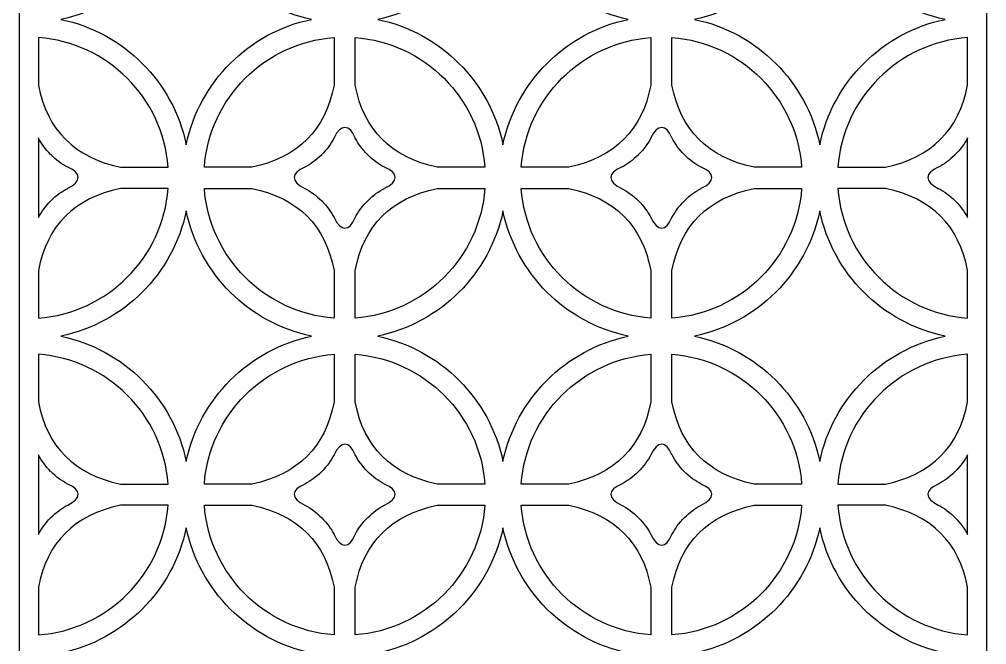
# Model space of a CAD drawing. Header units: centimetres. Extents: x -20.6 to -14.7, y -2.9 to 9.
# Drawn here: x -20.61 to -14.69, y -0.77 to 3.05 of the extents above; entities that cross this region are included whole.
import ezdxf

# ---------------------------------------------------------------- set-up
doc = ezdxf.new("R2010")
doc.units = ezdxf.units.CM
doc.header["$MEASUREMENT"] = 0
doc.layers.add('layer 1', color=7, linetype='Continuous')

msp = doc.modelspace()

# ---------------------------------------------------------------- linework, layer by layer
at = {"layer": 'layer 1', "color": 250}
for points, knots in [([(-14.69153, -2.83901), (-14.69153, -2.83901), (-14.69153, -2.7773), (-14.69153, -2.7773), (-14.69153, -2.7773), (-14.69153, -2.7773), (-14.69153, 8.88412), (-14.69153, 8.88412), (-14.69153, 8.88412), (-14.69153, 8.88412), (-14.69153, 9.00077), (-14.69153, 9.00077), (-14.69153, 9.00077), (-14.69153, 9.00077), (-14.80818, 9.00077), (-14.80818, 9.00077), (-14.80818, 9.00077), (-14.80818, 9.00077), (-20.49007, 9.00077), (-20.49007, 9.00077), (-20.49007, 9.00077), (-20.49007, 9.00077), (-20.60672, 9.00077), (-20.60672, 9.00077), (-20.60672, 9.00077), (-20.60672, 9.00077), (-20.60672, -2.89395), (-20.60672, -2.89395), (-20.60672, -2.89395), (-20.60672, -2.89395), (-20.49007, -2.89395), (-20.49007, -2.89395), (-20.49007, -2.89395), (-20.49007, -2.89395), (-14.69153, -2.89395), (-14.69153, -2.89395), (-14.69153, -2.89395), (-14.69153, -2.89395), (-14.69153, -2.83901), (-14.69153, -2.83901)], [0, 0, 0, 0, 0.0909091, 0.0909091, 0.0909091, 0.0909091, 0.1818182, 0.1818182, 0.1818182, 0.1818182, 0.2727273, 0.2727273, 0.2727273, 0.2727273, 0.3636364, 0.3636364, 0.3636364, 0.3636364, 0.4545455, 0.4545455, 0.4545455, 0.4545455, 0.5454545, 0.5454545, 0.5454545, 0.5454545, 0.6363636, 0.6363636, 0.6363636, 0.6363636, 0.7272727, 0.7272727, 0.7272727, 0.7272727, 0.8181818, 0.8181818, 0.8181818, 0.8181818, 1, 1, 1, 1]), ([(-19.58612, 3.81868), (-19.50633, 3.43467), (-19.20386, 3.13217), (-18.81986, 3.05236), (-18.81986, 3.05236), (-19.20386, 2.97255), (-19.50633, 2.67005), (-19.58612, 2.28605), (-19.58612, 2.28605), (-19.66592, 2.67007), (-19.96843, 2.97255), (-20.35245, 3.05235), (-20.35245, 3.05235), (-19.96843, 3.13215), (-19.66592, 3.43465), (-19.58612, 3.81868)], [0, 0, 0, 0, 0.2, 0.2, 0.2, 0.2, 0.4, 0.4, 0.4, 0.4, 0.6, 0.6, 0.6, 0.6, 1, 1, 1, 1]), ([(-16.88281, 3.05235), (-17.26683, 2.97255), (-17.56934, 2.67007), (-17.64914, 2.28604), (-17.64914, 2.28604), (-17.72893, 2.67005), (-18.0314, 2.97255), (-18.41541, 3.05236), (-18.41541, 3.05236), (-18.0314, 3.13217), (-17.72893, 3.43467), (-17.64914, 3.81868), (-17.64914, 3.81868), (-17.56934, 3.43466), (-17.26684, 3.13215), (-16.88281, 3.05235)], [0, 0, 0, 0, 0.2, 0.2, 0.2, 0.2, 0.4, 0.4, 0.4, 0.4, 0.6, 0.6, 0.6, 0.6, 1, 1, 1, 1]), ([(-14.9458, 3.05235), (-15.32982, 2.97255), (-15.63233, 2.67007), (-15.71213, 2.28605), (-15.71213, 2.28605), (-15.79193, 2.67005), (-16.09439, 2.97255), (-16.4784, 3.05236), (-16.4784, 3.05236), (-16.09439, 3.13217), (-15.79193, 3.43467), (-15.71213, 3.81868), (-15.71213, 3.81868), (-15.63233, 3.43465), (-15.32983, 3.13215), (-14.9458, 3.05235)], [0, 0, 0, 0, 0.2, 0.2, 0.2, 0.2, 0.4, 0.4, 0.4, 0.4, 0.6, 0.6, 0.6, 0.6, 1, 1, 1, 1]), ([(-20.49007, 2.94154), (-20.0666, 2.91007), (-19.72841, 2.57188), (-19.69696, 2.14843), (-19.69696, 2.14843), (-19.69696, 2.14843), (-19.98818, 2.14843), (-19.98818, 2.14843), (-19.98818, 2.14843), (-20.27048, 2.20848), (-20.43778, 2.37576), (-20.49007, 2.65032), (-20.49007, 2.65032), (-20.49007, 2.65032), (-20.49007, 2.94154), (-20.49007, 2.94154)], [0, 0, 0, 0, 0.2, 0.2, 0.2, 0.2, 0.4, 0.4, 0.4, 0.4, 0.6, 0.6, 0.6, 0.6, 1, 1, 1, 1]), ([(-19.47529, 2.14843), (-19.47529, 2.14843), (-19.18408, 2.14843), (-19.18408, 2.14843), (-19.18408, 2.14843), (-18.90177, 2.20848), (-18.73448, 2.37576), (-18.68219, 2.65032), (-18.68219, 2.65032), (-18.68219, 2.65032), (-18.68219, 2.94154), (-18.68219, 2.94154), (-18.68219, 2.94154), (-19.10565, 2.91007), (-19.44383, 2.57188), (-19.47529, 2.14843)], [0, 0, 0, 0, 0.2, 0.2, 0.2, 0.2, 0.4, 0.4, 0.4, 0.4, 0.6, 0.6, 0.6, 0.6, 1, 1, 1, 1]), ([(-18.55306, 2.94154), (-18.55306, 2.94154), (-18.55306, 2.65032), (-18.55306, 2.65032), (-18.55306, 2.65032), (-18.50077, 2.37576), (-18.33348, 2.20848), (-18.05117, 2.14843), (-18.05117, 2.14843), (-18.05117, 2.14843), (-17.75995, 2.14843), (-17.75995, 2.14843), (-17.75995, 2.14843), (-17.79141, 2.57188), (-18.1296, 2.91007), (-18.55306, 2.94154)], [0, 0, 0, 0, 0.2, 0.2, 0.2, 0.2, 0.4, 0.4, 0.4, 0.4, 0.6, 0.6, 0.6, 0.6, 1, 1, 1, 1]), ([(-17.53828, 2.14843), (-17.53828, 2.14843), (-17.24707, 2.14843), (-17.24707, 2.14843), (-17.24707, 2.14843), (-16.96476, 2.20848), (-16.79747, 2.37576), (-16.74518, 2.65032), (-16.74518, 2.65032), (-16.74518, 2.65032), (-16.74518, 2.94154), (-16.74518, 2.94154), (-16.74518, 2.94154), (-17.16864, 2.91007), (-17.50682, 2.57188), (-17.53828, 2.14843)], [0, 0, 0, 0, 0.2, 0.2, 0.2, 0.2, 0.4, 0.4, 0.4, 0.4, 0.6, 0.6, 0.6, 0.6, 1, 1, 1, 1]), ([(-16.61605, 2.94154), (-16.61605, 2.94154), (-16.61605, 2.65032), (-16.61605, 2.65032), (-16.61605, 2.65032), (-16.56376, 2.37576), (-16.39647, 2.20848), (-16.11416, 2.14843), (-16.11416, 2.14843), (-16.11416, 2.14843), (-15.82294, 2.14843), (-15.82294, 2.14843), (-15.82294, 2.14843), (-15.8544, 2.57188), (-16.19259, 2.91007), (-16.61605, 2.94154)], [0, 0, 0, 0, 0.2, 0.2, 0.2, 0.2, 0.4, 0.4, 0.4, 0.4, 0.6, 0.6, 0.6, 0.6, 1, 1, 1, 1]), ([(-14.80818, 2.65032), (-14.86046, 2.37576), (-15.02776, 2.20848), (-15.31006, 2.14843), (-15.31006, 2.14843), (-15.31006, 2.14843), (-15.60127, 2.14843), (-15.60127, 2.14843), (-15.60127, 2.14843), (-15.56982, 2.57188), (-15.23163, 2.91007), (-14.80818, 2.94154), (-14.80818, 2.94154), (-14.80818, 2.94154), (-14.80818, 2.65032), (-14.80818, 2.65032)], [0, 0, 0, 0, 0.2, 0.2, 0.2, 0.2, 0.4, 0.4, 0.4, 0.4, 0.6, 0.6, 0.6, 0.6, 1, 1, 1, 1]), ([(-18.68219, 2.32749), (-18.64137, 2.41355), (-18.58822, 2.41378), (-18.55306, 2.32749), (-18.55306, 2.32749), (-18.55306, 2.32749), (-18.55305, 2.32746), (-18.55305, 2.32746), (-18.55305, 2.32746), (-18.55305, 2.32746), (-18.55305, 2.32749), (-18.55305, 2.32749), (-18.55305, 2.32749), (-18.55305, 2.32749), (-18.55268, 2.32674), (-18.55268, 2.32674), (-18.55268, 2.32674), (-18.53571, 2.29328), (-18.50952, 2.25771), (-18.47842, 2.22607), (-18.47842, 2.22607), (-18.47842, 2.22607), (-18.47841, 2.22605), (-18.47841, 2.22605), (-18.47841, 2.22605), (-18.47841, 2.22605), (-18.47792, 2.22556), (-18.47792, 2.22556), (-18.47792, 2.22556), (-18.44543, 2.19316), (-18.40856, 2.16584), (-18.37399, 2.14844), (-18.37399, 2.14844), (-18.2877, 2.11327), (-18.28793, 2.06012), (-18.37399, 2.01931), (-18.37399, 2.01931), (-18.37399, 2.01931), (-18.37399, 2.0193), (-18.37399, 2.0193), (-18.37399, 2.0193), (-18.37399, 2.0193), (-18.37401, 2.01929), (-18.37401, 2.01929), (-18.37401, 2.01929), (-18.37401, 2.01929), (-18.374, 2.01929), (-18.374, 2.01929), (-18.374, 2.01929), (-18.40805, 2.00208), (-18.44442, 1.97529), (-18.47661, 1.94349), (-18.47661, 1.94349), (-18.50872, 1.91116), (-18.53575, 1.87457), (-18.55304, 1.84024), (-18.55304, 1.84024), (-18.5882, 1.75395), (-18.64135, 1.75417), (-18.68217, 1.84024), (-18.68217, 1.84024), (-18.68217, 1.84024), (-18.68218, 1.84024), (-18.68218, 1.84024), (-18.68218, 1.84024), (-18.68218, 1.84024), (-18.68219, 1.84026), (-18.68219, 1.84026), (-18.68219, 1.84026), (-18.68219, 1.84026), (-18.68219, 1.84025), (-18.68219, 1.84025), (-18.68219, 1.84025), (-18.6994, 1.8743), (-18.72618, 1.91067), (-18.75798, 1.94286), (-18.75798, 1.94286), (-18.79032, 1.97497), (-18.82691, 2.002), (-18.86124, 2.01929), (-18.86124, 2.01929), (-18.9473, 2.0601), (-18.94753, 2.11325), (-18.86124, 2.14842), (-18.86124, 2.14842), (-18.86124, 2.14842), (-18.86121, 2.14843), (-18.86121, 2.14843), (-18.86121, 2.14843), (-18.86121, 2.14843), (-18.86124, 2.14843), (-18.86124, 2.14843), (-18.86124, 2.14843), (-18.86124, 2.14843), (-18.8605, 2.14879), (-18.8605, 2.14879), (-18.8605, 2.14879), (-18.82702, 2.16574), (-18.79147, 2.19196), (-18.75981, 2.22307), (-18.75981, 2.22307), (-18.75981, 2.22307), (-18.75976, 2.22311), (-18.75976, 2.22311), (-18.75976, 2.22311), (-18.75976, 2.22311), (-18.7593, 2.22358), (-18.7593, 2.22358), (-18.7593, 2.22358), (-18.72687, 2.2561), (-18.69959, 2.29292), (-18.68219, 2.32749)], [0, 0, 0, 0, 0.0344828, 0.0344828, 0.0344828, 0.0344828, 0.0689655, 0.0689655, 0.0689655, 0.0689655, 0.1034483, 0.1034483, 0.1034483, 0.1034483, 0.137931, 0.137931, 0.137931, 0.137931, 0.1724138, 0.1724138, 0.1724138, 0.1724138, 0.2068966, 0.2068966, 0.2068966, 0.2068966, 0.2413793, 0.2413793, 0.2413793, 0.2413793, 0.2758621, 0.2758621, 0.2758621, 0.2758621, 0.3103448, 0.3103448, 0.3103448, 0.3103448, 0.3448276, 0.3448276, 0.3448276, 0.3448276, 0.3793103, 0.3793103, 0.3793103, 0.3793103, 0.4137931, 0.4137931, 0.4137931, 0.4137931, 0.4482759, 0.4482759, 0.4482759, 0.4482759, 0.4827586, 0.4827586, 0.4827586, 0.4827586, 0.5172414, 0.5172414, 0.5172414, 0.5172414, 0.5517241, 0.5517241, 0.5517241, 0.5517241, 0.5862069, 0.5862069, 0.5862069, 0.5862069, 0.6206897, 0.6206897, 0.6206897, 0.6206897, 0.6551724, 0.6551724, 0.6551724, 0.6551724, 0.6896552, 0.6896552, 0.6896552, 0.6896552, 0.7241379, 0.7241379, 0.7241379, 0.7241379, 0.7586207, 0.7586207, 0.7586207, 0.7586207, 0.7931034, 0.7931034, 0.7931034, 0.7931034, 0.8275862, 0.8275862, 0.8275862, 0.8275862, 0.862069, 0.862069, 0.862069, 0.862069, 0.8965517, 0.8965517, 0.8965517, 0.8965517, 0.9310345, 0.9310345, 0.9310345, 0.9310345, 1, 1, 1, 1]), ([(-16.74518, 2.32749), (-16.70437, 2.41355), (-16.65122, 2.41378), (-16.61605, 2.32749), (-16.61605, 2.32749), (-16.61605, 2.32749), (-16.61604, 2.32746), (-16.61604, 2.32746), (-16.61604, 2.32746), (-16.61604, 2.32746), (-16.61604, 2.32749), (-16.61604, 2.32749), (-16.61604, 2.32749), (-16.61604, 2.32749), (-16.61567, 2.32674), (-16.61567, 2.32674), (-16.61567, 2.32674), (-16.5987, 2.29328), (-16.57251, 2.25771), (-16.54141, 2.22607), (-16.54141, 2.22607), (-16.54141, 2.22607), (-16.5414, 2.22605), (-16.5414, 2.22605), (-16.5414, 2.22605), (-16.5414, 2.22605), (-16.54092, 2.22556), (-16.54092, 2.22556), (-16.54092, 2.22556), (-16.50842, 2.19316), (-16.47155, 2.16584), (-16.43698, 2.14844), (-16.43698, 2.14844), (-16.35069, 2.11327), (-16.35092, 2.06012), (-16.43698, 2.01931), (-16.43698, 2.01931), (-16.43698, 2.01931), (-16.43698, 2.0193), (-16.43698, 2.0193), (-16.43698, 2.0193), (-16.43698, 2.0193), (-16.437, 2.01929), (-16.437, 2.01929), (-16.437, 2.01929), (-16.437, 2.01929), (-16.43699, 2.01929), (-16.43699, 2.01929), (-16.43699, 2.01929), (-16.47104, 2.00208), (-16.50741, 1.97529), (-16.5396, 1.94349), (-16.5396, 1.94349), (-16.57172, 1.91116), (-16.59875, 1.87457), (-16.61603, 1.84024), (-16.61603, 1.84024), (-16.6512, 1.75395), (-16.70435, 1.75417), (-16.74516, 1.84024), (-16.74516, 1.84024), (-16.74516, 1.84024), (-16.74517, 1.84024), (-16.74517, 1.84024), (-16.74517, 1.84024), (-16.74517, 1.84024), (-16.74518, 1.84026), (-16.74518, 1.84026), (-16.74518, 1.84026), (-16.74518, 1.84026), (-16.74518, 1.84025), (-16.74518, 1.84025), (-16.74518, 1.84025), (-16.76239, 1.8743), (-16.78918, 1.91067), (-16.82097, 1.94286), (-16.82097, 1.94286), (-16.85331, 1.97497), (-16.8899, 2.002), (-16.92423, 2.01929), (-16.92423, 2.01929), (-17.01029, 2.0601), (-17.01052, 2.11325), (-16.92423, 2.14842), (-16.92423, 2.14842), (-16.92423, 2.14842), (-16.92421, 2.14843), (-16.92421, 2.14843), (-16.92421, 2.14843), (-16.92421, 2.14843), (-16.92423, 2.14843), (-16.92423, 2.14843), (-16.92423, 2.14843), (-16.92423, 2.14843), (-16.9235, 2.14879), (-16.9235, 2.14879), (-16.9235, 2.14879), (-16.89002, 2.16574), (-16.85446, 2.19196), (-16.8228, 2.22307), (-16.8228, 2.22307), (-16.8228, 2.22307), (-16.82275, 2.22311), (-16.82275, 2.22311), (-16.82275, 2.22311), (-16.82275, 2.22311), (-16.82229, 2.22358), (-16.82229, 2.22358), (-16.82229, 2.22358), (-16.78986, 2.2561), (-16.76258, 2.29292), (-16.74518, 2.32749)], [0, 0, 0, 0, 0.0344828, 0.0344828, 0.0344828, 0.0344828, 0.0689655, 0.0689655, 0.0689655, 0.0689655, 0.1034483, 0.1034483, 0.1034483, 0.1034483, 0.137931, 0.137931, 0.137931, 0.137931, 0.1724138, 0.1724138, 0.1724138, 0.1724138, 0.2068966, 0.2068966, 0.2068966, 0.2068966, 0.2413793, 0.2413793, 0.2413793, 0.2413793, 0.2758621, 0.2758621, 0.2758621, 0.2758621, 0.3103448, 0.3103448, 0.3103448, 0.3103448, 0.3448276, 0.3448276, 0.3448276, 0.3448276, 0.3793103, 0.3793103, 0.3793103, 0.3793103, 0.4137931, 0.4137931, 0.4137931, 0.4137931, 0.4482759, 0.4482759, 0.4482759, 0.4482759, 0.4827586, 0.4827586, 0.4827586, 0.4827586, 0.5172414, 0.5172414, 0.5172414, 0.5172414, 0.5517241, 0.5517241, 0.5517241, 0.5517241, 0.5862069, 0.5862069, 0.5862069, 0.5862069, 0.6206897, 0.6206897, 0.6206897, 0.6206897, 0.6551724, 0.6551724, 0.6551724, 0.6551724, 0.6896552, 0.6896552, 0.6896552, 0.6896552, 0.7241379, 0.7241379, 0.7241379, 0.7241379, 0.7586207, 0.7586207, 0.7586207, 0.7586207, 0.7931034, 0.7931034, 0.7931034, 0.7931034, 0.8275862, 0.8275862, 0.8275862, 0.8275862, 0.862069, 0.862069, 0.862069, 0.862069, 0.8965517, 0.8965517, 0.8965517, 0.8965517, 0.9310345, 0.9310345, 0.9310345, 0.9310345, 1, 1, 1, 1]), ([(-20.49007, 2.32749), (-20.49007, 2.32749), (-20.49006, 2.32746), (-20.49006, 2.32746), (-20.49006, 2.32746), (-20.49006, 2.32746), (-20.49006, 2.32749), (-20.49006, 2.32749), (-20.49006, 2.32749), (-20.49006, 2.32749), (-20.48969, 2.32674), (-20.48969, 2.32674), (-20.48969, 2.32674), (-20.47272, 2.29328), (-20.44652, 2.25771), (-20.41543, 2.22607), (-20.41543, 2.22607), (-20.41543, 2.22607), (-20.41541, 2.22605), (-20.41541, 2.22605), (-20.41541, 2.22605), (-20.41541, 2.22605), (-20.41493, 2.22556), (-20.41493, 2.22556), (-20.41493, 2.22556), (-20.38244, 2.19316), (-20.34557, 2.16584), (-20.311, 2.14844), (-20.311, 2.14844), (-20.22471, 2.11327), (-20.22493, 2.06012), (-20.311, 2.01931), (-20.311, 2.01931), (-20.311, 2.01931), (-20.311, 2.0193), (-20.311, 2.0193), (-20.311, 2.0193), (-20.311, 2.0193), (-20.31102, 2.01929), (-20.31102, 2.01929), (-20.31102, 2.01929), (-20.31102, 2.01929), (-20.31101, 2.01929), (-20.31101, 2.01929), (-20.31101, 2.01929), (-20.34506, 2.00208), (-20.38143, 1.97529), (-20.41362, 1.94349), (-20.41362, 1.94349), (-20.44573, 1.91116), (-20.47276, 1.87457), (-20.49005, 1.84024), (-20.49005, 1.84024), (-20.49005, 1.84024), (-20.49007, 1.84018), (-20.49007, 1.84018), (-20.49007, 1.84018), (-20.49007, 1.84018), (-20.49007, 2.32749), (-20.49007, 2.32749)], [0, 0, 0, 0, 0.0625, 0.0625, 0.0625, 0.0625, 0.125, 0.125, 0.125, 0.125, 0.1875, 0.1875, 0.1875, 0.1875, 0.25, 0.25, 0.25, 0.25, 0.3125, 0.3125, 0.3125, 0.3125, 0.375, 0.375, 0.375, 0.375, 0.4375, 0.4375, 0.4375, 0.4375, 0.5, 0.5, 0.5, 0.5, 0.5625, 0.5625, 0.5625, 0.5625, 0.625, 0.625, 0.625, 0.625, 0.6875, 0.6875, 0.6875, 0.6875, 0.75, 0.75, 0.75, 0.75, 0.8125, 0.8125, 0.8125, 0.8125, 0.875, 0.875, 0.875, 0.875, 1, 1, 1, 1]), ([(-14.80818, 1.84025), (-14.82538, 1.8743), (-14.85217, 1.91067), (-14.88397, 1.94286), (-14.88397, 1.94286), (-14.91631, 1.97497), (-14.95289, 2.002), (-14.98722, 2.01929), (-14.98722, 2.01929), (-15.07329, 2.0601), (-15.07351, 2.11325), (-14.98722, 2.14842), (-14.98722, 2.14842), (-14.98722, 2.14842), (-14.9872, 2.14843), (-14.9872, 2.14843), (-14.9872, 2.14843), (-14.9872, 2.14843), (-14.98722, 2.14843), (-14.98722, 2.14843), (-14.98722, 2.14843), (-14.98722, 2.14843), (-14.98649, 2.14879), (-14.98649, 2.14879), (-14.98649, 2.14879), (-14.95301, 2.16574), (-14.91746, 2.19196), (-14.8858, 2.22307), (-14.8858, 2.22307), (-14.8858, 2.22307), (-14.88574, 2.22311), (-14.88574, 2.22311), (-14.88574, 2.22311), (-14.88574, 2.22311), (-14.88528, 2.22358), (-14.88528, 2.22358), (-14.88528, 2.22358), (-14.85286, 2.2561), (-14.82558, 2.29292), (-14.80818, 2.32749), (-14.80818, 2.32749), (-14.80818, 2.32749), (-14.80818, 1.84025), (-14.80818, 1.84025)], [0, 0, 0, 0, 0.0833333, 0.0833333, 0.0833333, 0.0833333, 0.1666667, 0.1666667, 0.1666667, 0.1666667, 0.25, 0.25, 0.25, 0.25, 0.3333333, 0.3333333, 0.3333333, 0.3333333, 0.4166667, 0.4166667, 0.4166667, 0.4166667, 0.5, 0.5, 0.5, 0.5, 0.5833333, 0.5833333, 0.5833333, 0.5833333, 0.6666667, 0.6666667, 0.6666667, 0.6666667, 0.75, 0.75, 0.75, 0.75, 0.8333333, 0.8333333, 0.8333333, 0.8333333, 1, 1, 1, 1]), ([(-20.49007, 1.51742), (-20.43778, 1.79197), (-20.27051, 1.95924), (-19.98823, 2.0193), (-19.98823, 2.0193), (-19.98823, 2.0193), (-19.69695, 2.0193), (-19.69695, 2.0193), (-19.69695, 2.0193), (-19.72839, 1.59582), (-20.06659, 1.25761), (-20.49007, 1.22615), (-20.49007, 1.22615), (-20.49007, 1.22615), (-20.49007, 1.51742), (-20.49007, 1.51742)], [0, 0, 0, 0, 0.2, 0.2, 0.2, 0.2, 0.4, 0.4, 0.4, 0.4, 0.6, 0.6, 0.6, 0.6, 1, 1, 1, 1]), ([(-18.68219, 1.51742), (-18.73448, 1.79197), (-18.90175, 1.95924), (-19.18403, 2.0193), (-19.18403, 2.0193), (-19.18403, 2.0193), (-19.4753, 2.0193), (-19.4753, 2.0193), (-19.4753, 2.0193), (-19.44386, 1.59582), (-19.10566, 1.25761), (-18.68219, 1.22615), (-18.68219, 1.22615), (-18.68219, 1.22615), (-18.68219, 1.51742), (-18.68219, 1.51742)], [0, 0, 0, 0, 0.2, 0.2, 0.2, 0.2, 0.4, 0.4, 0.4, 0.4, 0.6, 0.6, 0.6, 0.6, 1, 1, 1, 1]), ([(-17.75994, 2.0193), (-17.75994, 2.0193), (-18.05122, 2.0193), (-18.05122, 2.0193), (-18.05122, 2.0193), (-18.3335, 1.95924), (-18.50077, 1.79197), (-18.55306, 1.51742), (-18.55306, 1.51742), (-18.55306, 1.51742), (-18.55306, 1.22615), (-18.55306, 1.22615), (-18.55306, 1.22615), (-18.12959, 1.25761), (-17.79139, 1.59582), (-17.75994, 2.0193)], [0, 0, 0, 0, 0.2, 0.2, 0.2, 0.2, 0.4, 0.4, 0.4, 0.4, 0.6, 0.6, 0.6, 0.6, 1, 1, 1, 1]), ([(-16.74518, 1.51742), (-16.79747, 1.79197), (-16.96474, 1.95924), (-17.24702, 2.0193), (-17.24702, 2.0193), (-17.24702, 2.0193), (-17.53829, 2.0193), (-17.53829, 2.0193), (-17.53829, 2.0193), (-17.50685, 1.59582), (-17.16865, 1.25761), (-16.74518, 1.22615), (-16.74518, 1.22615), (-16.74518, 1.22615), (-16.74518, 1.51742), (-16.74518, 1.51742)], [0, 0, 0, 0, 0.2, 0.2, 0.2, 0.2, 0.4, 0.4, 0.4, 0.4, 0.6, 0.6, 0.6, 0.6, 1, 1, 1, 1]), ([(-15.82293, 2.0193), (-15.82293, 2.0193), (-16.11421, 2.0193), (-16.11421, 2.0193), (-16.11421, 2.0193), (-16.39649, 1.95924), (-16.56376, 1.79197), (-16.61605, 1.51742), (-16.61605, 1.51742), (-16.61605, 1.51742), (-16.61605, 1.22615), (-16.61605, 1.22615), (-16.61605, 1.22615), (-16.19258, 1.25761), (-15.85438, 1.59582), (-15.82293, 2.0193)], [0, 0, 0, 0, 0.2, 0.2, 0.2, 0.2, 0.4, 0.4, 0.4, 0.4, 0.6, 0.6, 0.6, 0.6, 1, 1, 1, 1]), ([(-14.80818, 1.22615), (-15.23164, 1.25761), (-15.56984, 1.59582), (-15.60128, 2.0193), (-15.60128, 2.0193), (-15.60128, 2.0193), (-15.31001, 2.0193), (-15.31001, 2.0193), (-15.31001, 2.0193), (-15.02773, 1.95924), (-14.86046, 1.79197), (-14.80818, 1.51742), (-14.80818, 1.51742), (-14.80818, 1.51742), (-14.80818, 1.22615), (-14.80818, 1.22615)], [0, 0, 0, 0, 0.2, 0.2, 0.2, 0.2, 0.4, 0.4, 0.4, 0.4, 0.6, 0.6, 0.6, 0.6, 1, 1, 1, 1]), ([(-19.58612, 1.88167), (-19.50633, 1.49767), (-19.20386, 1.19516), (-18.81986, 1.11535), (-18.81986, 1.11535), (-19.20386, 1.03554), (-19.50633, 0.73304), (-19.58612, 0.34904), (-19.58612, 0.34904), (-19.66592, 0.73306), (-19.96843, 1.03554), (-20.35245, 1.11534), (-20.35245, 1.11534), (-19.96843, 1.19514), (-19.66592, 1.49764), (-19.58612, 1.88167)], [0, 0, 0, 0, 0.2, 0.2, 0.2, 0.2, 0.4, 0.4, 0.4, 0.4, 0.6, 0.6, 0.6, 0.6, 1, 1, 1, 1]), ([(-16.88281, 1.11534), (-17.26683, 1.03554), (-17.56934, 0.73306), (-17.64914, 0.34904), (-17.64914, 0.34904), (-17.72893, 0.73304), (-18.0314, 1.03554), (-18.41541, 1.11535), (-18.41541, 1.11535), (-18.0314, 1.19516), (-17.72893, 1.49767), (-17.64914, 1.88168), (-17.64914, 1.88168), (-17.56934, 1.49765), (-17.26684, 1.19514), (-16.88281, 1.11534)], [0, 0, 0, 0, 0.2, 0.2, 0.2, 0.2, 0.4, 0.4, 0.4, 0.4, 0.6, 0.6, 0.6, 0.6, 1, 1, 1, 1]), ([(-14.9458, 1.11534), (-15.32982, 1.03554), (-15.63233, 0.73306), (-15.71213, 0.34904), (-15.71213, 0.34904), (-15.79193, 0.73304), (-16.09439, 1.03554), (-16.4784, 1.11535), (-16.4784, 1.11535), (-16.09439, 1.19516), (-15.79193, 1.49767), (-15.71213, 1.88167), (-15.71213, 1.88167), (-15.63233, 1.49765), (-15.32983, 1.19514), (-14.9458, 1.11534)], [0, 0, 0, 0, 0.2, 0.2, 0.2, 0.2, 0.4, 0.4, 0.4, 0.4, 0.6, 0.6, 0.6, 0.6, 1, 1, 1, 1]), ([(-20.49007, 1.00453), (-20.0666, 0.97307), (-19.72841, 0.63487), (-19.69696, 0.21142), (-19.69696, 0.21142), (-19.69696, 0.21142), (-19.98818, 0.21142), (-19.98818, 0.21142), (-19.98818, 0.21142), (-20.27048, 0.27147), (-20.43778, 0.43875), (-20.49007, 0.71331), (-20.49007, 0.71331), (-20.49007, 0.71331), (-20.49007, 1.00453), (-20.49007, 1.00453)], [0, 0, 0, 0, 0.2, 0.2, 0.2, 0.2, 0.4, 0.4, 0.4, 0.4, 0.6, 0.6, 0.6, 0.6, 1, 1, 1, 1]), ([(-19.47529, 0.21142), (-19.47529, 0.21142), (-19.18408, 0.21142), (-19.18408, 0.21142), (-19.18408, 0.21142), (-18.90177, 0.27147), (-18.73448, 0.43875), (-18.68219, 0.71331), (-18.68219, 0.71331), (-18.68219, 0.71331), (-18.68219, 1.00453), (-18.68219, 1.00453), (-18.68219, 1.00453), (-19.10565, 0.97307), (-19.44383, 0.63487), (-19.47529, 0.21142)], [0, 0, 0, 0, 0.2, 0.2, 0.2, 0.2, 0.4, 0.4, 0.4, 0.4, 0.6, 0.6, 0.6, 0.6, 1, 1, 1, 1]), ([(-18.55306, 1.00453), (-18.55306, 1.00453), (-18.55306, 0.71331), (-18.55306, 0.71331), (-18.55306, 0.71331), (-18.50077, 0.43875), (-18.33348, 0.27147), (-18.05117, 0.21142), (-18.05117, 0.21142), (-18.05117, 0.21142), (-17.75995, 0.21142), (-17.75995, 0.21142), (-17.75995, 0.21142), (-17.79141, 0.63487), (-18.1296, 0.97307), (-18.55306, 1.00453)], [0, 0, 0, 0, 0.2, 0.2, 0.2, 0.2, 0.4, 0.4, 0.4, 0.4, 0.6, 0.6, 0.6, 0.6, 1, 1, 1, 1]), ([(-17.53828, 0.21142), (-17.53828, 0.21142), (-17.24707, 0.21142), (-17.24707, 0.21142), (-17.24707, 0.21142), (-16.96476, 0.27147), (-16.79747, 0.43875), (-16.74518, 0.71331), (-16.74518, 0.71331), (-16.74518, 0.71331), (-16.74518, 1.00453), (-16.74518, 1.00453), (-16.74518, 1.00453), (-17.16864, 0.97307), (-17.50682, 0.63487), (-17.53828, 0.21142)], [0, 0, 0, 0, 0.2, 0.2, 0.2, 0.2, 0.4, 0.4, 0.4, 0.4, 0.6, 0.6, 0.6, 0.6, 1, 1, 1, 1]), ([(-16.61605, 1.00453), (-16.61605, 1.00453), (-16.61605, 0.71331), (-16.61605, 0.71331), (-16.61605, 0.71331), (-16.56376, 0.43875), (-16.39647, 0.27147), (-16.11416, 0.21142), (-16.11416, 0.21142), (-16.11416, 0.21142), (-15.82294, 0.21142), (-15.82294, 0.21142), (-15.82294, 0.21142), (-15.8544, 0.63487), (-16.19259, 0.97307), (-16.61605, 1.00453)], [0, 0, 0, 0, 0.2, 0.2, 0.2, 0.2, 0.4, 0.4, 0.4, 0.4, 0.6, 0.6, 0.6, 0.6, 1, 1, 1, 1]), ([(-14.80818, 0.71331), (-14.86046, 0.43875), (-15.02776, 0.27147), (-15.31006, 0.21142), (-15.31006, 0.21142), (-15.31006, 0.21142), (-15.60127, 0.21142), (-15.60127, 0.21142), (-15.60127, 0.21142), (-15.56982, 0.63487), (-15.23163, 0.97307), (-14.80818, 1.00453), (-14.80818, 1.00453), (-14.80818, 1.00453), (-14.80818, 0.71331), (-14.80818, 0.71331)], [0, 0, 0, 0, 0.2, 0.2, 0.2, 0.2, 0.4, 0.4, 0.4, 0.4, 0.6, 0.6, 0.6, 0.6, 1, 1, 1, 1]), ([(-18.68219, 0.39048), (-18.64137, 0.47654), (-18.58822, 0.47677), (-18.55306, 0.39048), (-18.55306, 0.39048), (-18.55306, 0.39048), (-18.55305, 0.39046), (-18.55305, 0.39046), (-18.55305, 0.39046), (-18.55305, 0.39046), (-18.55305, 0.39048), (-18.55305, 0.39048), (-18.55305, 0.39048), (-18.55305, 0.39048), (-18.55268, 0.38973), (-18.55268, 0.38973), (-18.55268, 0.38973), (-18.53571, 0.35627), (-18.50952, 0.3207), (-18.47842, 0.28906), (-18.47842, 0.28906), (-18.47842, 0.28906), (-18.47841, 0.28904), (-18.47841, 0.28904), (-18.47841, 0.28904), (-18.47841, 0.28904), (-18.47792, 0.28856), (-18.47792, 0.28856), (-18.47792, 0.28856), (-18.44543, 0.25616), (-18.40856, 0.22883), (-18.37399, 0.21143), (-18.37399, 0.21143), (-18.2877, 0.17626), (-18.28793, 0.12311), (-18.37399, 0.0823), (-18.37399, 0.0823), (-18.37399, 0.0823), (-18.37399, 0.08229), (-18.37399, 0.08229), (-18.37399, 0.08229), (-18.37399, 0.08229), (-18.37401, 0.08228), (-18.37401, 0.08228), (-18.37401, 0.08228), (-18.37401, 0.08228), (-18.374, 0.08228), (-18.374, 0.08228), (-18.374, 0.08228), (-18.40805, 0.06507), (-18.44442, 0.03828), (-18.47661, 0.00649), (-18.47661, 0.00649), (-18.50872, -0.02585), (-18.53575, -0.06244), (-18.55304, -0.09677), (-18.55304, -0.09677), (-18.5882, -0.18306), (-18.64135, -0.18283), (-18.68217, -0.09677), (-18.68217, -0.09677), (-18.68217, -0.09677), (-18.68218, -0.09677), (-18.68218, -0.09677), (-18.68218, -0.09677), (-18.68218, -0.09677), (-18.68219, -0.09674), (-18.68219, -0.09674), (-18.68219, -0.09674), (-18.68219, -0.09674), (-18.68219, -0.09676), (-18.68219, -0.09676), (-18.68219, -0.09676), (-18.6994, -0.06271), (-18.72618, -0.02633), (-18.75798, 0.00585), (-18.75798, 0.00585), (-18.79032, 0.03796), (-18.82691, 0.06499), (-18.86124, 0.08228), (-18.86124, 0.08228), (-18.9473, 0.12309), (-18.94753, 0.17624), (-18.86124, 0.21141), (-18.86124, 0.21141), (-18.86124, 0.21141), (-18.86121, 0.21142), (-18.86121, 0.21142), (-18.86121, 0.21142), (-18.86121, 0.21142), (-18.86124, 0.21142), (-18.86124, 0.21142), (-18.86124, 0.21142), (-18.86124, 0.21142), (-18.8605, 0.21178), (-18.8605, 0.21178), (-18.8605, 0.21178), (-18.82702, 0.22874), (-18.79147, 0.25495), (-18.75981, 0.28606), (-18.75981, 0.28606), (-18.75981, 0.28606), (-18.75976, 0.2861), (-18.75976, 0.2861), (-18.75976, 0.2861), (-18.75976, 0.2861), (-18.7593, 0.28658), (-18.7593, 0.28658), (-18.7593, 0.28658), (-18.72687, 0.31909), (-18.69959, 0.35591), (-18.68219, 0.39048)], [0, 0, 0, 0, 0.0344828, 0.0344828, 0.0344828, 0.0344828, 0.0689655, 0.0689655, 0.0689655, 0.0689655, 0.1034483, 0.1034483, 0.1034483, 0.1034483, 0.137931, 0.137931, 0.137931, 0.137931, 0.1724138, 0.1724138, 0.1724138, 0.1724138, 0.2068966, 0.2068966, 0.2068966, 0.2068966, 0.2413793, 0.2413793, 0.2413793, 0.2413793, 0.2758621, 0.2758621, 0.2758621, 0.2758621, 0.3103448, 0.3103448, 0.3103448, 0.3103448, 0.3448276, 0.3448276, 0.3448276, 0.3448276, 0.3793103, 0.3793103, 0.3793103, 0.3793103, 0.4137931, 0.4137931, 0.4137931, 0.4137931, 0.4482759, 0.4482759, 0.4482759, 0.4482759, 0.4827586, 0.4827586, 0.4827586, 0.4827586, 0.5172414, 0.5172414, 0.5172414, 0.5172414, 0.5517241, 0.5517241, 0.5517241, 0.5517241, 0.5862069, 0.5862069, 0.5862069, 0.5862069, 0.6206897, 0.6206897, 0.6206897, 0.6206897, 0.6551724, 0.6551724, 0.6551724, 0.6551724, 0.6896552, 0.6896552, 0.6896552, 0.6896552, 0.7241379, 0.7241379, 0.7241379, 0.7241379, 0.7586207, 0.7586207, 0.7586207, 0.7586207, 0.7931034, 0.7931034, 0.7931034, 0.7931034, 0.8275862, 0.8275862, 0.8275862, 0.8275862, 0.862069, 0.862069, 0.862069, 0.862069, 0.8965517, 0.8965517, 0.8965517, 0.8965517, 0.9310345, 0.9310345, 0.9310345, 0.9310345, 1, 1, 1, 1]), ([(-16.74518, 0.39048), (-16.70437, 0.47654), (-16.65122, 0.47677), (-16.61605, 0.39048), (-16.61605, 0.39048), (-16.61605, 0.39048), (-16.61604, 0.39046), (-16.61604, 0.39046), (-16.61604, 0.39046), (-16.61604, 0.39046), (-16.61604, 0.39048), (-16.61604, 0.39048), (-16.61604, 0.39048), (-16.61604, 0.39048), (-16.61567, 0.38973), (-16.61567, 0.38973), (-16.61567, 0.38973), (-16.5987, 0.35627), (-16.57251, 0.3207), (-16.54141, 0.28906), (-16.54141, 0.28906), (-16.54141, 0.28906), (-16.5414, 0.28904), (-16.5414, 0.28904), (-16.5414, 0.28904), (-16.5414, 0.28904), (-16.54092, 0.28856), (-16.54092, 0.28856), (-16.54092, 0.28856), (-16.50842, 0.25616), (-16.47155, 0.22883), (-16.43698, 0.21143), (-16.43698, 0.21143), (-16.35069, 0.17626), (-16.35092, 0.12311), (-16.43698, 0.0823), (-16.43698, 0.0823), (-16.43698, 0.0823), (-16.43698, 0.08229), (-16.43698, 0.08229), (-16.43698, 0.08229), (-16.43698, 0.08229), (-16.437, 0.08228), (-16.437, 0.08228), (-16.437, 0.08228), (-16.437, 0.08228), (-16.43699, 0.08228), (-16.43699, 0.08228), (-16.43699, 0.08228), (-16.47104, 0.06507), (-16.50741, 0.03828), (-16.5396, 0.00649), (-16.5396, 0.00649), (-16.57172, -0.02585), (-16.59875, -0.06244), (-16.61603, -0.09677), (-16.61603, -0.09677), (-16.6512, -0.18306), (-16.70435, -0.18283), (-16.74516, -0.09677), (-16.74516, -0.09677), (-16.74516, -0.09677), (-16.74517, -0.09677), (-16.74517, -0.09677), (-16.74517, -0.09677), (-16.74517, -0.09677), (-16.74518, -0.09674), (-16.74518, -0.09674), (-16.74518, -0.09674), (-16.74518, -0.09674), (-16.74518, -0.09676), (-16.74518, -0.09676), (-16.74518, -0.09676), (-16.76239, -0.06271), (-16.78918, -0.02633), (-16.82097, 0.00585), (-16.82097, 0.00585), (-16.85331, 0.03796), (-16.8899, 0.06499), (-16.92423, 0.08228), (-16.92423, 0.08228), (-17.01029, 0.12309), (-17.01052, 0.17624), (-16.92423, 0.21141), (-16.92423, 0.21141), (-16.92423, 0.21141), (-16.92421, 0.21142), (-16.92421, 0.21142), (-16.92421, 0.21142), (-16.92421, 0.21142), (-16.92423, 0.21142), (-16.92423, 0.21142), (-16.92423, 0.21142), (-16.92423, 0.21142), (-16.9235, 0.21178), (-16.9235, 0.21178), (-16.9235, 0.21178), (-16.89002, 0.22874), (-16.85446, 0.25495), (-16.8228, 0.28606), (-16.8228, 0.28606), (-16.8228, 0.28606), (-16.82275, 0.2861), (-16.82275, 0.2861), (-16.82275, 0.2861), (-16.82275, 0.2861), (-16.82229, 0.28658), (-16.82229, 0.28658), (-16.82229, 0.28658), (-16.78986, 0.31909), (-16.76258, 0.35591), (-16.74518, 0.39048)], [0, 0, 0, 0, 0.0344828, 0.0344828, 0.0344828, 0.0344828, 0.0689655, 0.0689655, 0.0689655, 0.0689655, 0.1034483, 0.1034483, 0.1034483, 0.1034483, 0.137931, 0.137931, 0.137931, 0.137931, 0.1724138, 0.1724138, 0.1724138, 0.1724138, 0.2068966, 0.2068966, 0.2068966, 0.2068966, 0.2413793, 0.2413793, 0.2413793, 0.2413793, 0.2758621, 0.2758621, 0.2758621, 0.2758621, 0.3103448, 0.3103448, 0.3103448, 0.3103448, 0.3448276, 0.3448276, 0.3448276, 0.3448276, 0.3793103, 0.3793103, 0.3793103, 0.3793103, 0.4137931, 0.4137931, 0.4137931, 0.4137931, 0.4482759, 0.4482759, 0.4482759, 0.4482759, 0.4827586, 0.4827586, 0.4827586, 0.4827586, 0.5172414, 0.5172414, 0.5172414, 0.5172414, 0.5517241, 0.5517241, 0.5517241, 0.5517241, 0.5862069, 0.5862069, 0.5862069, 0.5862069, 0.6206897, 0.6206897, 0.6206897, 0.6206897, 0.6551724, 0.6551724, 0.6551724, 0.6551724, 0.6896552, 0.6896552, 0.6896552, 0.6896552, 0.7241379, 0.7241379, 0.7241379, 0.7241379, 0.7586207, 0.7586207, 0.7586207, 0.7586207, 0.7931034, 0.7931034, 0.7931034, 0.7931034, 0.8275862, 0.8275862, 0.8275862, 0.8275862, 0.862069, 0.862069, 0.862069, 0.862069, 0.8965517, 0.8965517, 0.8965517, 0.8965517, 0.9310345, 0.9310345, 0.9310345, 0.9310345, 1, 1, 1, 1]), ([(-20.49007, 0.39048), (-20.49007, 0.39048), (-20.49006, 0.39046), (-20.49006, 0.39046), (-20.49006, 0.39046), (-20.49006, 0.39046), (-20.49006, 0.39048), (-20.49006, 0.39048), (-20.49006, 0.39048), (-20.49006, 0.39048), (-20.48969, 0.38973), (-20.48969, 0.38973), (-20.48969, 0.38973), (-20.47272, 0.35627), (-20.44652, 0.3207), (-20.41543, 0.28906), (-20.41543, 0.28906), (-20.41543, 0.28906), (-20.41541, 0.28904), (-20.41541, 0.28904), (-20.41541, 0.28904), (-20.41541, 0.28904), (-20.41493, 0.28856), (-20.41493, 0.28856), (-20.41493, 0.28856), (-20.38244, 0.25616), (-20.34557, 0.22883), (-20.311, 0.21143), (-20.311, 0.21143), (-20.22471, 0.17626), (-20.22493, 0.12311), (-20.311, 0.0823), (-20.311, 0.0823), (-20.311, 0.0823), (-20.311, 0.08229), (-20.311, 0.08229), (-20.311, 0.08229), (-20.311, 0.08229), (-20.31102, 0.08228), (-20.31102, 0.08228), (-20.31102, 0.08228), (-20.31102, 0.08228), (-20.31101, 0.08228), (-20.31101, 0.08228), (-20.31101, 0.08228), (-20.34506, 0.06507), (-20.38143, 0.03828), (-20.41362, 0.00649), (-20.41362, 0.00649), (-20.44573, -0.02585), (-20.47276, -0.06244), (-20.49005, -0.09677), (-20.49005, -0.09677), (-20.49005, -0.09677), (-20.49007, -0.09682), (-20.49007, -0.09682), (-20.49007, -0.09682), (-20.49007, -0.09682), (-20.49007, 0.39048), (-20.49007, 0.39048)], [0, 0, 0, 0, 0.0625, 0.0625, 0.0625, 0.0625, 0.125, 0.125, 0.125, 0.125, 0.1875, 0.1875, 0.1875, 0.1875, 0.25, 0.25, 0.25, 0.25, 0.3125, 0.3125, 0.3125, 0.3125, 0.375, 0.375, 0.375, 0.375, 0.4375, 0.4375, 0.4375, 0.4375, 0.5, 0.5, 0.5, 0.5, 0.5625, 0.5625, 0.5625, 0.5625, 0.625, 0.625, 0.625, 0.625, 0.6875, 0.6875, 0.6875, 0.6875, 0.75, 0.75, 0.75, 0.75, 0.8125, 0.8125, 0.8125, 0.8125, 0.875, 0.875, 0.875, 0.875, 1, 1, 1, 1]), ([(-14.80818, -0.09676), (-14.82538, -0.06271), (-14.85217, -0.02633), (-14.88397, 0.00585), (-14.88397, 0.00585), (-14.91631, 0.03796), (-14.95289, 0.06499), (-14.98722, 0.08228), (-14.98722, 0.08228), (-15.07329, 0.12309), (-15.07351, 0.17624), (-14.98722, 0.21141), (-14.98722, 0.21141), (-14.98722, 0.21141), (-14.9872, 0.21142), (-14.9872, 0.21142), (-14.9872, 0.21142), (-14.9872, 0.21142), (-14.98722, 0.21142), (-14.98722, 0.21142), (-14.98722, 0.21142), (-14.98722, 0.21142), (-14.98649, 0.21178), (-14.98649, 0.21178), (-14.98649, 0.21178), (-14.95301, 0.22874), (-14.91746, 0.25495), (-14.8858, 0.28606), (-14.8858, 0.28606), (-14.8858, 0.28606), (-14.88574, 0.2861), (-14.88574, 0.2861), (-14.88574, 0.2861), (-14.88574, 0.2861), (-14.88528, 0.28658), (-14.88528, 0.28658), (-14.88528, 0.28658), (-14.85286, 0.31909), (-14.82558, 0.35591), (-14.80818, 0.39048), (-14.80818, 0.39048), (-14.80818, 0.39048), (-14.80818, -0.09676), (-14.80818, -0.09676)], [0, 0, 0, 0, 0.0833333, 0.0833333, 0.0833333, 0.0833333, 0.1666667, 0.1666667, 0.1666667, 0.1666667, 0.25, 0.25, 0.25, 0.25, 0.3333333, 0.3333333, 0.3333333, 0.3333333, 0.4166667, 0.4166667, 0.4166667, 0.4166667, 0.5, 0.5, 0.5, 0.5, 0.5833333, 0.5833333, 0.5833333, 0.5833333, 0.6666667, 0.6666667, 0.6666667, 0.6666667, 0.75, 0.75, 0.75, 0.75, 0.8333333, 0.8333333, 0.8333333, 0.8333333, 1, 1, 1, 1]), ([(-20.49007, -0.41959), (-20.43778, -0.14504), (-20.27051, 0.02223), (-19.98823, 0.08229), (-19.98823, 0.08229), (-19.98823, 0.08229), (-19.69695, 0.08229), (-19.69695, 0.08229), (-19.69695, 0.08229), (-19.72839, -0.34119), (-20.06659, -0.6794), (-20.49007, -0.71085), (-20.49007, -0.71085), (-20.49007, -0.71085), (-20.49007, -0.41959), (-20.49007, -0.41959)], [0, 0, 0, 0, 0.2, 0.2, 0.2, 0.2, 0.4, 0.4, 0.4, 0.4, 0.6, 0.6, 0.6, 0.6, 1, 1, 1, 1]), ([(-18.68219, -0.41959), (-18.73448, -0.14504), (-18.90175, 0.02223), (-19.18403, 0.08229), (-19.18403, 0.08229), (-19.18403, 0.08229), (-19.4753, 0.08229), (-19.4753, 0.08229), (-19.4753, 0.08229), (-19.44386, -0.34119), (-19.10566, -0.6794), (-18.68219, -0.71085), (-18.68219, -0.71085), (-18.68219, -0.71085), (-18.68219, -0.41959), (-18.68219, -0.41959)], [0, 0, 0, 0, 0.2, 0.2, 0.2, 0.2, 0.4, 0.4, 0.4, 0.4, 0.6, 0.6, 0.6, 0.6, 1, 1, 1, 1]), ([(-17.75994, 0.08229), (-17.75994, 0.08229), (-18.05122, 0.08229), (-18.05122, 0.08229), (-18.05122, 0.08229), (-18.3335, 0.02223), (-18.50077, -0.14504), (-18.55306, -0.41959), (-18.55306, -0.41959), (-18.55306, -0.41959), (-18.55306, -0.71085), (-18.55306, -0.71085), (-18.55306, -0.71085), (-18.12959, -0.6794), (-17.79139, -0.34119), (-17.75994, 0.08229)], [0, 0, 0, 0, 0.2, 0.2, 0.2, 0.2, 0.4, 0.4, 0.4, 0.4, 0.6, 0.6, 0.6, 0.6, 1, 1, 1, 1]), ([(-16.74518, -0.41959), (-16.79747, -0.14504), (-16.96474, 0.02223), (-17.24702, 0.08229), (-17.24702, 0.08229), (-17.24702, 0.08229), (-17.53829, 0.08229), (-17.53829, 0.08229), (-17.53829, 0.08229), (-17.50685, -0.34119), (-17.16865, -0.6794), (-16.74518, -0.71085), (-16.74518, -0.71085), (-16.74518, -0.71085), (-16.74518, -0.41959), (-16.74518, -0.41959)], [0, 0, 0, 0, 0.2, 0.2, 0.2, 0.2, 0.4, 0.4, 0.4, 0.4, 0.6, 0.6, 0.6, 0.6, 1, 1, 1, 1]), ([(-15.82293, 0.08229), (-15.82293, 0.08229), (-16.11421, 0.08229), (-16.11421, 0.08229), (-16.11421, 0.08229), (-16.39649, 0.02223), (-16.56376, -0.14504), (-16.61605, -0.41959), (-16.61605, -0.41959), (-16.61605, -0.41959), (-16.61605, -0.71085), (-16.61605, -0.71085), (-16.61605, -0.71085), (-16.19258, -0.6794), (-15.85438, -0.34119), (-15.82293, 0.08229)], [0, 0, 0, 0, 0.2, 0.2, 0.2, 0.2, 0.4, 0.4, 0.4, 0.4, 0.6, 0.6, 0.6, 0.6, 1, 1, 1, 1]), ([(-14.80818, -0.71085), (-15.23164, -0.6794), (-15.56984, -0.34119), (-15.60128, 0.08229), (-15.60128, 0.08229), (-15.60128, 0.08229), (-15.31001, 0.08229), (-15.31001, 0.08229), (-15.31001, 0.08229), (-15.02773, 0.02223), (-14.86046, -0.14504), (-14.80818, -0.41959), (-14.80818, -0.41959), (-14.80818, -0.41959), (-14.80818, -0.71085), (-14.80818, -0.71085)], [0, 0, 0, 0, 0.2, 0.2, 0.2, 0.2, 0.4, 0.4, 0.4, 0.4, 0.6, 0.6, 0.6, 0.6, 1, 1, 1, 1]), ([(-19.58612, -0.05533), (-19.50633, -0.43934), (-19.20386, -0.74185), (-18.81986, -0.82166), (-18.81986, -0.82166), (-19.20386, -0.90146), (-19.50633, -1.20397), (-19.58612, -1.58797), (-19.58612, -1.58797), (-19.66592, -1.20394), (-19.96843, -0.90146), (-20.35245, -0.82167), (-20.35245, -0.82167), (-19.96843, -0.74187), (-19.66592, -0.43937), (-19.58612, -0.05533)], [0, 0, 0, 0, 0.2, 0.2, 0.2, 0.2, 0.4, 0.4, 0.4, 0.4, 0.6, 0.6, 0.6, 0.6, 1, 1, 1, 1]), ([(-16.88281, -0.82167), (-17.26683, -0.90146), (-17.56934, -1.20395), (-17.64914, -1.58797), (-17.64914, -1.58797), (-17.72893, -1.20397), (-18.0314, -0.90146), (-18.41541, -0.82166), (-18.41541, -0.82166), (-18.0314, -0.74185), (-17.72893, -0.43934), (-17.64914, -0.05533), (-17.64914, -0.05533), (-17.56934, -0.43936), (-17.26684, -0.74187), (-16.88281, -0.82167)], [0, 0, 0, 0, 0.2, 0.2, 0.2, 0.2, 0.4, 0.4, 0.4, 0.4, 0.6, 0.6, 0.6, 0.6, 1, 1, 1, 1]), ([(-14.9458, -0.82167), (-15.32982, -0.90146), (-15.63233, -1.20394), (-15.71213, -1.58797), (-15.71213, -1.58797), (-15.79193, -1.20397), (-16.09439, -0.90146), (-16.4784, -0.82166), (-16.4784, -0.82166), (-16.09439, -0.74185), (-15.79193, -0.43934), (-15.71213, -0.05533), (-15.71213, -0.05533), (-15.63233, -0.43936), (-15.32983, -0.74187), (-14.9458, -0.82167)], [0, 0, 0, 0, 0.2, 0.2, 0.2, 0.2, 0.4, 0.4, 0.4, 0.4, 0.6, 0.6, 0.6, 0.6, 1, 1, 1, 1])]:
    msp.add_open_spline(points, degree=3, knots=knots, dxfattribs=at)

doc.saveas('drawing.dxf')
